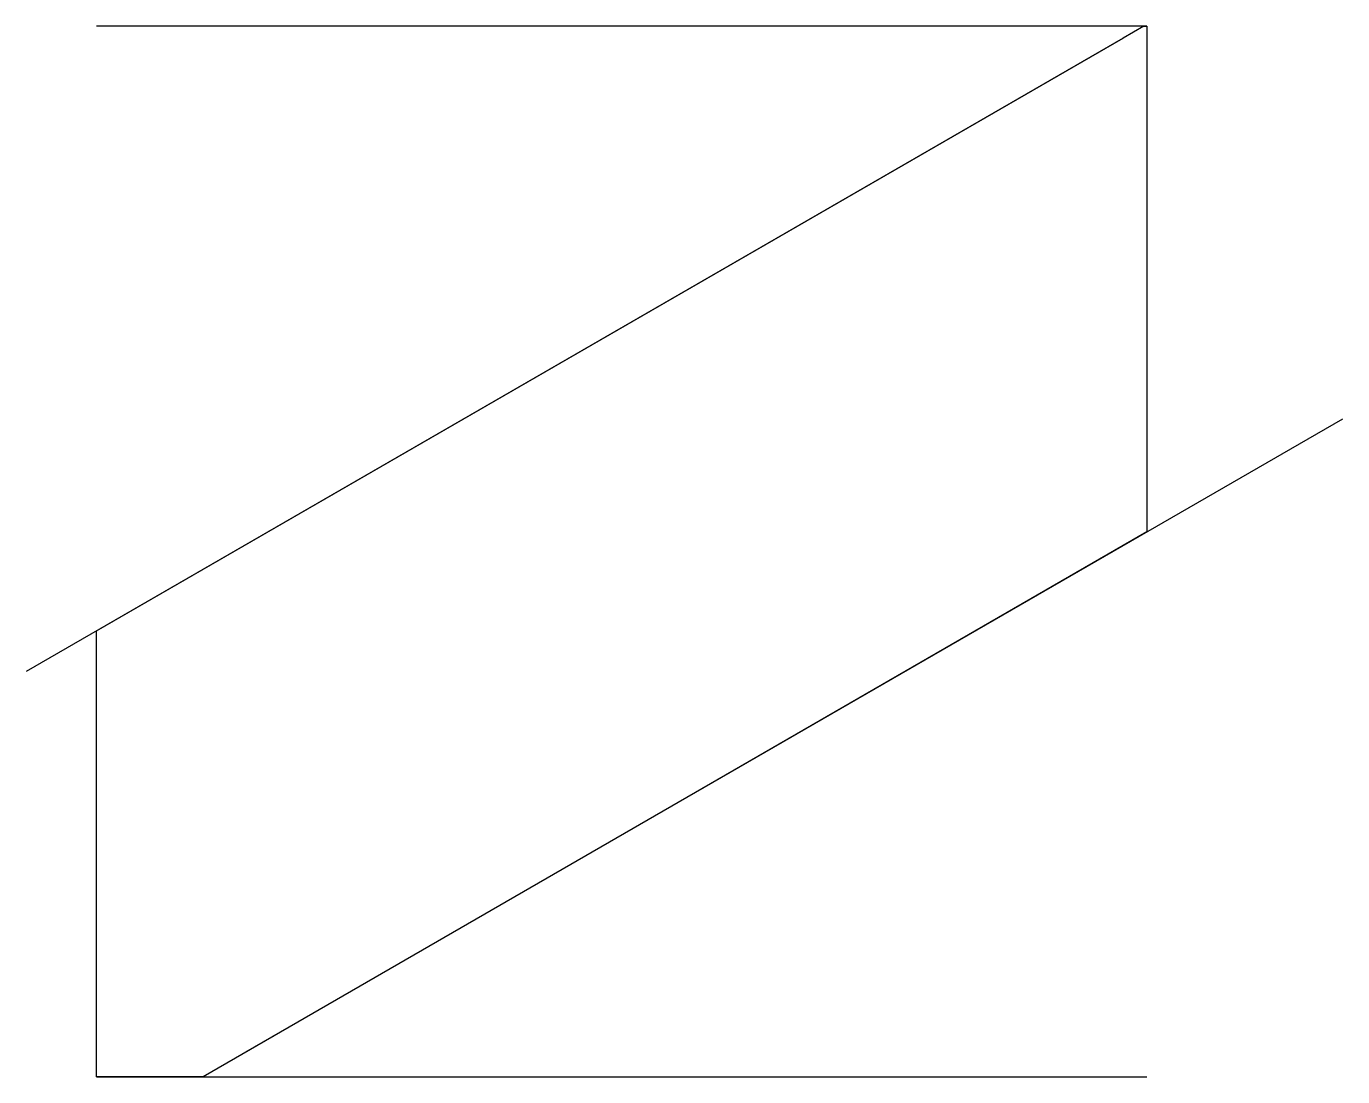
# Model space of a CAD drawing. Header units: inches. Extents: x -0.5 to 9.5, y 0 to 8.
import ezdxf

# ---------------------------------------------------------------- set-up
doc = ezdxf.new("R2010")
doc.units = ezdxf.units.IN
doc.layers.get('0').update_dxf_attribs({"linetype": 'CONTINUOUS'})

msp = doc.modelspace()

# ---------------------------------------------------------------- linework, layer by layer
for p, q in [((8, 8), (0, 8)), ((7.977, 8), (7.819, 7.909)), ((7.977, 8), (8, 8)), ((8, 8), (8, 4.149)), ((7.819, 7.909), (-0.535, 3.086)), ((0, 3.395), (7.819, 7.909)), ((1.138, 0.188), (9.492, 5.01)), ((8, 4.149), (0.813, 0)), ((0, 0), (0, 3.395)), ((0, 0), (8, 0)), ((0.813, 0), (0, 0))]:
    msp.add_line(p, q)

doc.saveas('drawing.dxf')
